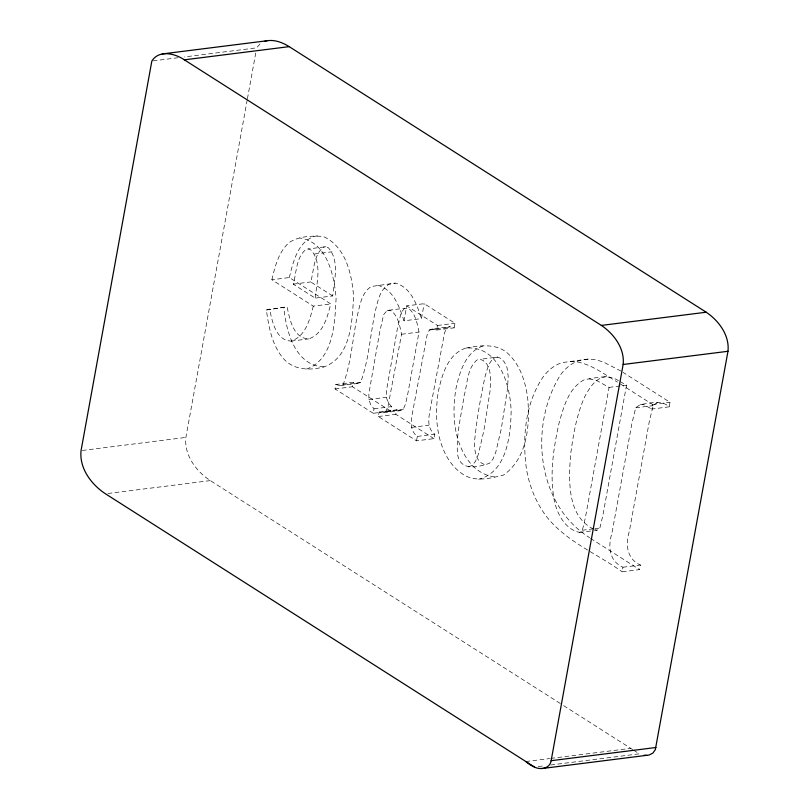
<?xml version="1.0" encoding="UTF-8"?>
<svg xmlns="http://www.w3.org/2000/svg" width="809" height="809" viewBox="0 0 809 809"><rect width="100%" height="100%" fill="white"/><g stroke="black" fill="none" stroke-linecap="round" stroke-linejoin="round"><path stroke-width="0.61" stroke-dasharray="4.04 3.03" d="M404.652 308.239L401.143 312.405L397.168 329.839L386.358 391.303L386.348 397.29L388.148 402.498L391.495 406.634L390.686 411.073L373.222 413.278L374.031 408.828L370.674 404.702L368.874 399.494L368.884 393.508L379.694 332.034L383.668 314.61L387.177 310.444L404.652 308.239L408.858 308.654C415.836 314.276 417.211 323.812 419.022 332.054L407.787 393.872L405.471 404.207L403.226 409.283L400.465 410.659L382.991 412.853L379.118 412.074L378.309 416.514L416.514 440.844L433.978 438.64L434.787 434.2C426.394 428.042 428.73 416.999 430.398 408.272L444.556 332.762L446.77 327.837L449.693 326.735L454.122 327.837L454.951 323.276L424.179 303.678L406.705 305.873L403.994 320.809L421.459 318.604L424.179 303.678M247.21 99.952L185.888 437.416C183.967 455.062 196.193 471.354 210.32 480.607L562.599 704.963M247.433 98.708L256.231 50.32M315.207 298.127C316.804 282.675 322.316 262.885 310.98 250.001L308.33 248.939L306.045 249.344C295.872 257.575 296.64 272.603 293.242 284.141L315.207 298.127L332.681 295.932C334.279 280.47 339.79 260.69 328.444 247.807L325.805 246.735L308.33 248.939M373.222 413.278L335.017 388.947L335.826 384.497L353.3 382.303L357.709 383.476L360.632 382.364C369.733 357.77 370.229 330.699 376.751 305.306C378.673 297.338 381.433 288.762 388.866 284.283L395.186 283.099C411.114 287.175 416.847 304.74 421.459 318.604M390.686 411.073L352.491 386.742L353.3 382.303M387.177 310.444L391.384 310.848C398.362 316.471 399.747 326.017 401.547 334.259L387.996 406.401L385.751 411.478L382.991 412.853M433.978 438.64L395.783 414.309L396.582 409.87L400.465 410.659M416.514 440.844L417.313 436.405C408.919 430.236 411.255 419.204 412.924 410.476L427.091 334.966L429.306 330.042L432.218 328.939L449.693 326.735M432.218 328.939L436.648 330.042L437.477 325.471L406.705 305.873M589.083 378.804L597.335 380.887L609.066 387.39L585.342 517.942L582.379 530.239L579.547 532.423C565.895 529.47 558.139 515.657 554.873 503.077C549.099 476.521 553.265 449.066 559.1 422.895C563.651 406.957 568.646 387.804 584.553 379.613C595.98 378.036 608.762 373.758 619.067 381.049M620.139 381.646L626.53 385.195L602.806 515.737L599.853 528.034L597.022 530.229L594.524 530.542M657.808 402.285L653.187 405.612L649.384 421.084L629.382 531.149C625.246 544.123 626.672 559.07 640.435 565.036L639.606 569.597L622.141 571.801L622.97 567.23C609.197 561.274 607.771 546.328 611.917 533.353L631.92 423.289L635.722 407.807L640.334 404.48C649.981 403.56 661.105 399.191 669.185 406.846L670.014 402.285L623.122 372.423M669.185 406.846L651.71 409.051L652.539 404.48L618.44 382.758M332.681 295.932L310.707 281.937C314.104 270.398 313.346 255.371 323.519 247.139L325.805 246.735M271.864 279.752C275.009 266.636 278.438 252.428 288.702 242.902C298.42 236.026 311.526 235.783 322.983 236.38C345.585 246.158 351.915 274.008 353.553 296.266C352.299 320.374 351.197 357.416 323.903 366.892C309.038 370.927 291.948 370.118 281.947 356.779C271.571 343.38 268.73 326.32 266.373 309.978L287.084 306.813C289.632 318.888 293.101 338.233 308.654 338.9C323.256 334.026 327.332 317.179 330.77 303.941L289.339 277.548L271.864 279.752L313.295 306.136L330.77 303.941M289.339 277.548C293.182 261.59 298.349 239.292 317.33 235.783M313.295 306.136C309.857 319.383 305.782 336.22 291.179 341.095C275.636 340.437 272.158 321.092 269.609 309.018M335.826 384.497L340.245 385.681L343.158 384.558C352.259 359.965 352.754 332.893 359.277 307.511C361.198 299.542 363.959 290.957 371.392 286.487L395.186 283.099M259.962 43.949L256.686 47.842L184.3 56.954M465.529 348.153C447.974 354.261 442.199 374.223 438.529 390.575C435.849 405.875 435.738 421.671 439.216 436.86C442.766 451.422 449.956 465.762 462.809 474.185C474.944 482.467 490.123 478.281 503.299 475.186C527.751 458.298 530.259 424.098 527.559 396.976C525.304 382.182 520.834 367.053 510.297 355.95C498.88 342.672 480.819 345.271 465.529 348.153C498.708 344.917 510.479 385.215 511.136 411.468C510.691 435.515 506.697 472.254 478.716 479.221M482.993 345.959C465.448 352.057 459.674 372.029 456.003 388.371C454.011 400.01 453.414 411.872 454.719 423.623C457.206 446.629 470.15 474.964 496.19 477.027M468.32 466.914L472.051 465.478L475.47 461.393L478.271 454.567L483.883 430.61L490.032 391.091L490.719 378.481L489.556 369.865L486.967 364.232L483.357 360.612L480.172 359.307L477.391 359.702C466.742 368.247 467.632 384.063 464.022 396.076C461.514 414.673 456.256 433.28 457.388 452.18C458.572 471.06 476.005 468.047 489.516 463.274L492.944 459.188L495.735 452.362L501.358 428.406L507.496 388.886L508.194 376.286L507.031 367.66L504.442 362.038L500.832 358.407L497.636 357.103L480.172 359.307M306.429 369.086C333.733 359.621 334.825 322.579 336.089 298.47C334.4 275.616 326.897 241.699 299.856 237.988M266.373 309.978L287.084 306.813M606.558 376.6C595.586 377.409 589.225 388.35 584.553 397.077C576.504 415.32 573.166 435.151 570.588 454.789C568.707 479.949 566.846 516.354 593.705 529.147M620.988 371.058L602.917 361.815L595.04 359.641L587.931 359.095L562.568 362.553A76.137 46.912 82.8 0 0 542.799 377.409C524.94 404.176 522.169 438.397 526.528 469.533C529.723 487.412 536.792 504.644 548.29 518.802C568.039 542.313 597.679 554.145 622.141 571.801M587.931 359.095L580.043 360.359A76.137 46.912 82.8 0 0 560.273 375.204C528.924 425.767 536.418 504.472 589.63 537.672M497.636 357.103L494.865 357.507C488.505 361.663 487.23 369.713 485.097 376.428C480.485 398.18 476.521 420.124 474.499 442.28C474.418 450.573 475.823 462.93 485.784 464.72M153.093 60.887L178.061 57.742M314.509 254.006L331.973 251.811M293.242 284.141L310.707 281.937M291.179 341.095L308.654 338.9M437.477 325.471L454.951 323.276M429.306 330.042L446.77 327.837M401.547 334.259L419.022 332.054M436.648 330.042L454.122 327.837M343.158 384.558L360.632 382.364M340.245 385.681L357.709 383.476M335.017 388.947L352.491 386.742M368.874 399.494L386.348 397.29M374.031 408.828L391.495 406.634M379.118 412.074L396.582 409.87M385.751 411.478L403.226 409.283M82.296 450.461L185.888 437.416M378.309 416.514L395.783 414.309M609.066 387.39L626.53 385.195M411.387 427.395L428.861 425.19M652.539 404.48L670.014 402.285M635.722 407.807L653.187 405.612M417.313 436.405L434.787 434.2M107.981 493.49L210.32 480.607M582.379 530.239L593.614 528.823M594.858 528.661L599.853 528.034M579.547 532.423L593.28 530.694M622.97 567.23L640.435 565.036M525.88 761.542L549.594 758.559M550.838 758.397L630.717 748.345M538.228 766.548L544.467 765.769M550.707 764.98L639.322 753.826L641.527 754.635M640.334 404.48L643.843 404.702L651.71 409.051M570.456 361.289C588.153 361.562 602.806 373.424 617.378 382.081M323.903 366.892C295.133 365.739 286.093 331.286 283.848 307.784M594.807 529.501L597.022 530.229M377.712 285.294C393.639 289.369 399.373 306.935 403.994 320.809M590.58 538.379L639.606 569.597M563.661 705.64L632.628 749.559M633.578 750.176L639.322 753.826"/><path stroke-width="1.21" d="M525.88 761.542A52.302 32.229 82.8 0 0 533.96 766.831C540.058 770.239 549.978 768.722 551.141 760.693L623.142 364.485C624.892 348.598 613.98 333.915 601.37 325.42L184.351 59.836C175.088 53.424 158.908 49.571 151.849 61.039L81.052 450.613C79.14 468.259 91.356 484.551 105.483 493.803L534.486 767.023M541.858 768.55L649 755.05L652.823 753.159L655.31 749.71L727.979 351.288C729.728 335.391 718.817 320.708 706.206 312.223L289.187 46.639C282.644 42.553 274.858 39.499 267.041 40.753L162.204 53.95M264.432 41.441L267.041 40.753M184.351 59.836L289.187 46.639M601.37 325.42L706.206 312.223M623.142 364.485L727.979 351.288M551.141 760.693L655.978 747.496M644.176 755.212L646.694 755.353"/></g></svg>
